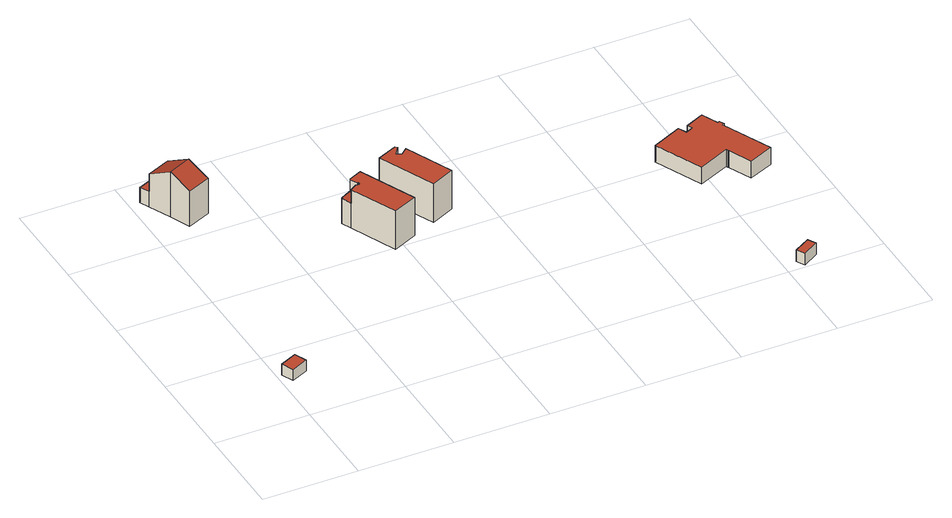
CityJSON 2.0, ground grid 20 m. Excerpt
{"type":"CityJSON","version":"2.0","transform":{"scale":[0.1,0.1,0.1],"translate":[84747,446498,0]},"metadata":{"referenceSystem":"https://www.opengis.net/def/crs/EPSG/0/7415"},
"CityObjects":{
"building1":{"type":"Building","attributes":{"b3_dak_type":"multiple horizontal","b3_h_dak_50p":3.39,"b3_h_dak_70p":3.42,"b3_h_dak_max":3.72,"b3_h_dak_min":3.2,"b3_h_maaiveld":0.88,"b3_kas_warenhuis":false,"b3_mutatie_ahn3_ahn4":false,"b3_reconstructie_onvolledig":false,"b3_rmse_lod12":0.0724,"b3_rmse_lod13":0.0724,"b3_rmse_lod22":0.0676,"b3_val3dity_lod12":"[]","b3_val3dity_lod13":"[]","b3_val3dity_lod22":"[]","b3_volume_lod12":26.49,"b3_volume_lod13":26.49,"b3_volume_lod22":26.46,"geconstateerd":false,"oorspronkelijkbouwjaar":2005,"status":"Pand in gebruik"},"children":["building1-1"]},
"building1-1":{"type":"BuildingPart","parents":["building1"],"geometry":[{"type":"Solid","lod":"2.2","boundaries":[[[[0,1,2,3]],[[4,2,1,5]],[[6,3,2,4]],[[7,0,3,6]],[[5,1,0,7]],[[5,7,6,4]]]],"semantics":{"surfaces":[{"type":"GroundSurface"},{"type":"WallSurface","on_footprint_edge":true},{"type":"RoofSurface"}],"values":[[0,1,1,1,1,2]]}}]},
"building2":{"type":"Building","attributes":{"b3_dak_type":"slanted","b3_h_dak_50p":9.34,"b3_h_dak_70p":9.94,"b3_h_dak_max":10.83,"b3_h_dak_min":3.8,"b3_h_maaiveld":0.53,"b3_kas_warenhuis":false,"b3_mutatie_ahn3_ahn4":false,"b3_reconstructie_onvolledig":false,"b3_rmse_lod12":2.54,"b3_rmse_lod13":0.802,"b3_rmse_lod22":0.0715,"b3_val3dity_lod12":"[]","b3_val3dity_lod13":"[]","b3_val3dity_lod22":"[]","b3_volume_lod12":605.84,"b3_volume_lod13":543.94,"b3_volume_lod22":517.69,"geconstateerd":false,"oorspronkelijkbouwjaar":2001,"status":"Pand in gebruik"},"children":["building2-1"]},
"building2-1":{"type":"BuildingPart","parents":["building2"],"geometry":[{"type":"Solid","lod":"2.2","boundaries":[[[[8,9,10,11,12,13,14,15]],[[16,10,9,17]],[[18,11,10,16]],[[19,20,12,11,18]],[[21,14,13,22]],[[22,13,12,20]],[[23,8,15,24,25]],[[25,24,20,19]],[[24,15,14,21]],[[17,9,8,23]],[[25,19,18,23]],[[24,21,22,20]],[[17,23,18,16]]]],"semantics":{"surfaces":[{"type":"GroundSurface"},{"type":"WallSurface","on_footprint_edge":true},{"type":"WallSurface","on_footprint_edge":false},{"type":"RoofSurface"}],"values":[[0,1,1,1,1,1,1,2,1,1,3,3,3]]}}]},
"building3":{"type":"Building","attributes":{"b3_dak_type":"multiple horizontal","b3_h_dak_50p":9.59,"b3_h_dak_70p":9.6,"b3_h_dak_max":10.06,"b3_h_dak_min":3.75,"b3_h_maaiveld":0.77,"b3_kas_warenhuis":false,"b3_mutatie_ahn3_ahn4":false,"b3_reconstructie_onvolledig":false,"b3_rmse_lod12":1.16,"b3_rmse_lod13":0.491,"b3_rmse_lod22":0.311,"b3_val3dity_lod12":"[]","b3_val3dity_lod13":"[]","b3_val3dity_lod22":"[]","b3_volume_lod12":638.29,"b3_volume_lod13":622.52,"b3_volume_lod22":621.76,"geconstateerd":false,"oorspronkelijkbouwjaar":2005,"status":"Pand in gebruik"},"children":["building3-1"]},
"building3-1":{"type":"BuildingPart","parents":["building3"],"geometry":[{"type":"Solid","lod":"2.2","boundaries":[[[[26,27,28,29,30,31,32]],[[33,30,29,34]],[[35,36,31,30,33]],[[37,38,36,35]],[[39,32,31,36]],[[34,29,28,40]],[[41,42,38,37]],[[43,44,26,32,39]],[[40,28,27,45,46]],[[45,27,26,44]],[[47,48,42,41]],[[49,50,51,52]],[[52,51,53,54]],[[50,55,44,43]],[[46,45,55,50,49]],[[54,53,48,47]],[[55,45,44]],[[48,53,51,50,43,39,36,38,42]],[[54,47,41,37,35,33,34,40,46,49,52]]]],"semantics":{"surfaces":[{"type":"GroundSurface"},{"type":"WallSurface","on_footprint_edge":true},{"type":"WallSurface","on_footprint_edge":false},{"type":"RoofSurface"}],"values":[[0,1,1,2,1,1,2,1,1,1,2,2,2,2,2,2,3,3,3]]}}]},
"building4":{"type":"Building","attributes":{"b3_dak_type":"multiple horizontal","b3_h_dak_50p":9.57,"b3_h_dak_70p":9.59,"b3_h_dak_max":10.03,"b3_h_dak_min":3.8,"b3_h_maaiveld":0.737,"b3_kas_warenhuis":false,"b3_mutatie_ahn3_ahn4":false,"b3_reconstructie_onvolledig":false,"b3_rmse_lod12":1.14,"b3_rmse_lod13":0.509,"b3_rmse_lod22":0.233,"b3_val3dity_lod12":"[]","b3_val3dity_lod13":"[]","b3_val3dity_lod22":"[]","b3_volume_lod12":639.89,"b3_volume_lod13":629.22,"b3_volume_lod22":624.74,"geconstateerd":false,"oorspronkelijkbouwjaar":2005,"status":"Pand in gebruik"},"children":["building4-1"]},
"building4-1":{"type":"BuildingPart","parents":["building4"],"geometry":[{"type":"Solid","lod":"2.2","boundaries":[[[[56,57,58,59,60,61]],[[62,59,58,63]],[[63,58,57,64,65]],[[65,64,66,67,68]],[[69,60,59,62]],[[70,71,61,60,69]],[[72,56,61,71]],[[64,57,56,72]],[[73,74,75,71,70]],[[76,77,74,73]],[[67,66,75,74]],[[68,67,78,79]],[[79,78,77,76]],[[77,78,67,74]],[[75,66,64,72,71]],[[79,76,73,70,69,62,63,65,68]]]],"semantics":{"surfaces":[{"type":"GroundSurface"},{"type":"WallSurface","on_footprint_edge":true},{"type":"WallSurface","on_footprint_edge":false},{"type":"RoofSurface"}],"values":[[0,1,1,2,1,1,1,1,2,2,2,2,2,3,3,3]]}}]},
"building5":{"type":"Building","attributes":{"b3_dak_type":"multiple horizontal","b3_h_dak_50p":2.8,"b3_h_dak_70p":2.83,"b3_h_dak_max":2.96,"b3_h_dak_min":2.57,"b3_h_maaiveld":0.228,"b3_kas_warenhuis":false,"b3_mutatie_ahn3_ahn4":false,"b3_reconstructie_onvolledig":false,"b3_rmse_lod12":0.0538,"b3_rmse_lod13":0.0538,"b3_rmse_lod22":0.0498,"b3_val3dity_lod12":"[]","b3_val3dity_lod13":"[]","b3_val3dity_lod22":"[]","b3_volume_lod12":20.76,"b3_volume_lod13":20.76,"b3_volume_lod22":20.65,"geconstateerd":false,"oorspronkelijkbouwjaar":1925,"status":"Pand in gebruik"},"children":["building5-1"]},
"building5-1":{"type":"BuildingPart","parents":["building5"],"geometry":[{"type":"Solid","lod":"2.2","boundaries":[[[[80,81,82,83]],[[84,82,81,85]],[[86,83,82,84]],[[87,80,83,86]],[[85,81,80,87]],[[85,87,86,84]]]],"semantics":{"surfaces":[{"type":"GroundSurface"},{"type":"WallSurface","on_footprint_edge":true},{"type":"RoofSurface"}],"values":[[0,1,1,1,1,2]]}}]},
"building6":{"type":"Building","attributes":{"b3_dak_type":"multiple horizontal","b3_h_dak_50p":4.15,"b3_h_dak_70p":4.16,"b3_h_dak_max":4.51,"b3_h_dak_min":3.9,"b3_h_maaiveld":0.275,"b3_kas_warenhuis":false,"b3_mutatie_ahn3_ahn4":false,"b3_reconstructie_onvolledig":false,"b3_rmse_lod12":0.0568,"b3_rmse_lod13":0.0568,"b3_rmse_lod22":0.0551,"b3_val3dity_lod12":"[]","b3_val3dity_lod13":"[]","b3_val3dity_lod22":"[]","b3_volume_lod12":666.08,"b3_volume_lod13":666.08,"b3_volume_lod22":664.49,"geconstateerd":false,"oorspronkelijkbouwjaar":1959,"status":"Pand in gebruik"},"children":["building6-1"]},
"building6-1":{"type":"BuildingPart","parents":["building6"],"geometry":[{"type":"Solid","lod":"2.2","boundaries":[[[[88,89,90,91,92,93,94,95,96,97,98,99,100,101,102,103]],[[104,101,100,105]],[[106,102,101,104]],[[107,103,102,106]],[[108,93,92,109]],[[110,94,93,108]],[[111,97,96,112]],[[105,100,99,113]],[[113,99,98,114]],[[114,98,97,111]],[[115,95,94,110]],[[112,96,95,115]],[[109,92,91,116]],[[116,91,90,117]],[[118,89,88,119]],[[117,90,89,118]],[[119,88,103,107]],[[119,107,106,104,105,113,114,111,112,115,110,108,109,116,117,118]]]],"semantics":{"surfaces":[{"type":"GroundSurface"},{"type":"WallSurface","on_footprint_edge":true},{"type":"RoofSurface"}],"values":[[0,1,1,1,1,1,1,1,1,1,1,1,1,1,1,1,1,2]]}}]}
},
"vertices":[
[42,143,9],[53,118,9],[18,102,9],[7,127,9],[18,102,33],[53,118,34],[7,127,34],[42,143,35],
[101,695,5],[120,652,5],[70,630,5],[52,673,5],[31,720,5],[22,740,5],[71,762,5],[80,741,5],[70,630,85],[120,652,85],[52,673,108],[31,720,81],[31,720,40],[71,762,39],[22,740,39],[101,695,108],[80,741,40],[80,741,81],
[346,517,8],[348,518,8],[375,530,8],[428,411,8],[377,388,8],[334,486,8],[325,507,8],[377,388,96],[428,411,96],[334,486,96],[334,486,65],[335,487,96],[335,487,65],[325,507,67],[375,530,96],[348,495,96],[348,495,66],[346,517,68],[346,517,46],[348,518,46],[348,518,96],[356,495,96],[356,495,66],[347,515,96],[347,515,68],[355,500,66],[355,500,96],[356,501,66],[356,501,96],[347,515,46],
[477,575,7],[484,557,7],[529,456,7],[479,433,7],[426,552,7],[468,571,7],[479,433,96],[529,456,96],[484,557,39],[484,557,96],[482,555,39],[482,555,66],[482,555,96],[426,552,96],[468,571,96],[468,571,38],[477,575,38],[472,567,96],[472,567,66],[472,567,38],[460,549,96],[460,549,66],[470,545,66],[470,545,96],
[1062,44,2],[1072,27,2],[1038,7,2],[1028,24,2],[1038,7,28],[1072,27,28],[1028,24,28],[1062,44,28],
[1073,434,3],[1077,436,3],[1082,425,3],[1078,423,3],[1125,319,3],[1073,296,3],[1051,346,3],[1050,346,3],[1048,351,3],[982,322,3],[937,423,3],[999,451,3],[1007,433,3],[1022,440,3],[1018,451,3],[1057,469,3],[1022,440,42],[1007,433,42],[1018,451,42],[1057,469,42],[1073,296,41],[1125,319,42],[1051,346,42],[982,322,41],[1048,351,42],[999,451,42],[937,423,41],[1050,346,42],[1078,423,42],[1082,425,42],[1077,436,42],[1073,434,42]
]}
